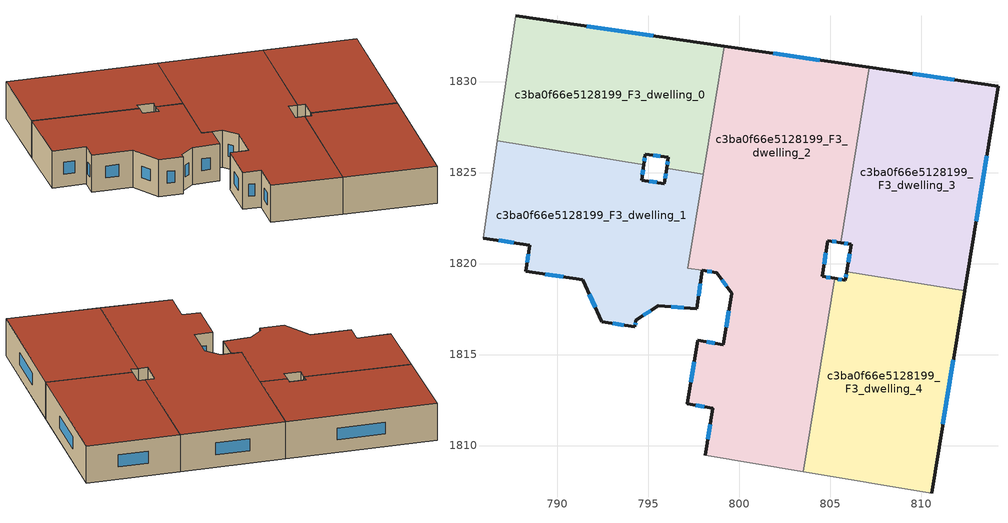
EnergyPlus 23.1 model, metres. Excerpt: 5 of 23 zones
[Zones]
c3ba0f66e5128199_F3_dwelling_0
 floor to c3ba0f66e5128199_F2_dwelling_5 (EU_floor_Construction): 799.14,1831.95 798.01,1824.9 796.01,1825.23 796.1,1825.83 794.84,1826.02 794.76,1825.43 786.71,1826.74 787.73,1833.61 z9
 floor adiabatic (EU_floor_Construction): 799.17,1831.95 798.01,1824.9 799.14,1831.95 z9
 wall outside (EU_wall_Construction): 794.76,1825.43 794.84,1826.02 796.1,1825.83 796.01,1825.23 / 799.17,1831.95 787.73,1833.61 z9:12
 wall to c3ba0f66e5128199_F3_dwelling_1 (EU_wall_Construction): 796.01,1825.23 798.02,1824.9 / 786.71,1826.74 794.76,1825.43 z9:12
 wall adiabatic (EU_wall_Construction): 787.73,1833.61 786.71,1826.74 z9:12
 wall to c3ba0f66e5128199_F3_dwelling_2 (EU_wall_Construction): 798.02,1824.9 799.17,1831.95 z9:12
 window (EU_Window_Construction): 796.07,1825.62 796.04,1825.43 / 795.27,1825.95 795.67,1825.89 / 794.79,1825.63 794.81,1825.82 / 795.28,1832.51 791.62,1833.05 z10.02:10.98
 roof outside (EU_roof_Construction): 798.02,1824.9 799.17,1831.95 787.73,1833.61 786.71,1826.74 794.76,1825.43 794.84,1826.02 796.1,1825.83 796.01,1825.23 z12
c3ba0f66e5128199_F3_dwelling_1
 floor outside (EU_floor_Construction): 792.32,1817.26 792.5,1817.15 792.44,1816.81 792.17,1817.4 z9; 797.66,1817.5 795.55,1817.69 795.62,1817.8 z9
 floor to c3ba0f66e5128199_F2_dwelling_4 (EU_floor_Construction): 798.01,1824.9 797.18,1819.74 797.97,1819.62 797.66,1817.5 795.62,1817.8 795.55,1817.69 794.32,1816.88 794.27,1816.53 792.44,1816.81 792.5,1817.15 792.32,1817.26 792.17,1817.4 791.39,1819.11 788.28,1819.56 788.49,1821.02 785.93,1821.4 786.71,1826.72 794.76,1825.42 794.64,1824.58 795.89,1824.39 796.01,1825.22 z9
 floor to c3ba0f66e5128199_F2_dwelling_5 (EU_floor_Construction): 794.76,1825.42 786.71,1826.72 786.71,1826.74 z9
 floor adiabatic (EU_floor_Construction): 798.02,1824.9 797.23,1820.06 798.01,1824.9 z9
 wall outside (EU_wall_Construction): 785.93,1821.4 788.49,1821.02 788.28,1819.56 791.39,1819.11 792.44,1816.81 794.27,1816.53 794.32,1816.88 795.55,1817.69 797.66,1817.5 797.97,1819.62 / 796.01,1825.23 795.89,1824.39 794.64,1824.58 794.76,1825.43 z9:12
 wall adiabatic (EU_wall_Construction): 786.71,1826.74 785.93,1821.4 z9:12
 wall to c3ba0f66e5128199_F3_dwelling_2 (EU_wall_Construction): 797.97,1819.62 797.18,1819.74 798.02,1824.9 z9:12
 window (EU_Window_Construction): 796.27,1817.63 796.94,1817.57 / 794.74,1817.15 795.13,1817.41 / 794.29,1816.65 794.3,1816.76 / 793.06,1816.71 793.65,1816.62 / 791.75,1818.32 792.09,1817.59 / 789.34,1819.41 790.33,1819.26 / 788.42,1820.52 788.35,1820.06 / 786.8,1821.27 787.62,1821.15 / 794.68,1824.87 794.72,1825.14 / 795.46,1824.46 795.06,1824.52 / 795.97,1824.94 795.93,1824.68 / 797.76,1818.22 797.86,1818.9 z10.02:10.98
 roof outside (EU_roof_Construction): 797.66,1817.5 797.97,1819.62 797.18,1819.74 798.02,1824.9 796.01,1825.23 795.89,1824.39 794.64,1824.58 794.76,1825.43 786.71,1826.74 785.93,1821.4 788.49,1821.02 788.28,1819.56 791.39,1819.11 792.44,1816.81 794.27,1816.53 794.32,1816.88 795.55,1817.69 z12
c3ba0f66e5128199_F3_dwelling_2
 floor to c3ba0f66e5128199_F2_dwelling_2 (EU_floor_Construction): 804.82,1820.97 804.55,1819.3 805.24,1819.18 804.7,1815.82 803.52,1808.56 798.12,1809.47 798.55,1812.06 797.15,1812.3 797.73,1815.79 799.12,1815.55 799.59,1818.37 798.78,1819.51 797.18,1819.74 797.57,1822.13 z9
 floor to c3ba0f66e5128199_F2_dwelling_3 (EU_floor_Construction): 807.1,1830.79 805.55,1821.15 804.87,1821.26 804.82,1820.97 797.57,1822.13 799.17,1831.95 z9
 floor to c3ba0f66e5128199_F2_dwelling_1 (EU_floor_Construction): 807.13,1830.78 805.57,1821.15 805.55,1821.15 807.1,1830.79 z9
 wall outside (EU_wall_Construction): 807.13,1830.79 799.17,1831.95 / 805.24,1819.18 804.55,1819.3 804.87,1821.26 805.56,1821.15 / 797.97,1819.62 798.78,1819.51 799.59,1818.37 799.12,1815.55 797.73,1815.79 797.15,1812.3 798.55,1812.06 798.12,1809.47 z9:12
 wall to c3ba0f66e5128199_F3_dwelling_3 (EU_wall_Construction): 805.56,1821.15 807.13,1830.79 z9:12
 wall to c3ba0f66e5128199_F3_dwelling_4 (EU_wall_Construction): 803.52,1808.56 805.24,1819.18 z9:12
 wall adiabatic (EU_wall_Construction): 798.12,1809.47 803.52,1808.56 z9:12
 window (EU_Window_Construction): 804.42,1831.18 801.88,1831.55 / 805.11,1821.22 805.33,1821.19 / 804.66,1819.97 804.76,1820.59 / 805.01,1819.22 804.79,1819.26 / 798.4,1811.18 798.27,1810.35 / 797.62,1812.22 798.07,1812.14 / 797.53,1814.6 797.35,1813.49 / 798.65,1815.63 798.21,1815.71 / 799.43,1817.41 799.28,1816.51 / 799.05,1819.12 799.32,1818.76 / 798.25,1819.58 798.5,1819.55 z10.02:10.98
 roof outside (EU_roof_Construction): 803.52,1808.56 805.24,1819.18 804.55,1819.3 804.87,1821.26 805.56,1821.15 807.13,1830.79 799.17,1831.95 797.18,1819.74 797.97,1819.62 798.78,1819.51 799.59,1818.37 799.12,1815.55 797.73,1815.79 797.15,1812.3 798.55,1812.06 798.12,1809.47 z12
c3ba0f66e5128199_F3_dwelling_3
 floor outside (EU_floor_Construction): 814.22,1829.75 812.39,1818.5 812.37,1818.51 z9
 floor to c3ba0f66e5128199_F2_dwelling_1 (EU_floor_Construction): 814.21,1829.75 812.37,1818.53 805.9,1819.56 806.15,1821.05 805.57,1821.15 807.13,1830.78 z9
 floor to c3ba0f66e5128199_F2_dwelling_0 (EU_floor_Construction): 812.37,1818.53 812.37,1818.51 805.9,1819.56 z9
 wall outside (EU_wall_Construction): 805.56,1821.15 806.15,1821.05 805.9,1819.56 / 812.39,1818.5 814.22,1829.75 807.13,1830.79 z9:12
 wall to c3ba0f66e5128199_F3_dwelling_4 (EU_wall_Construction): 805.9,1819.56 812.39,1818.5 z9:12
 window (EU_Window_Construction): 805.76,1821.12 805.95,1821.09 / 811.81,1830.1 809.54,1830.43 / 813.01,1822.33 813.59,1825.93 / 806.06,1820.55 805.98,1820.07 z10.02:10.98
 roof outside (EU_roof_Construction): 812.39,1818.5 814.22,1829.75 807.13,1830.79 805.56,1821.15 806.15,1821.05 805.9,1819.56 z12
c3ba0f66e5128199_F3_dwelling_4
 floor outside (EU_floor_Construction): 811.99,1816.07 810.57,1807.38 810.95,1809.79 811.3,1811.85 z9; 812.39,1818.5 811.99,1816.07 811.97,1816.07 812.37,1818.51 z9
 floor to c3ba0f66e5128199_F2_dwelling_0 (EU_floor_Construction): 812.37,1818.51 811.97,1816.07 811.99,1816.07 811.3,1811.85 810.95,1809.79 810.57,1807.38 803.53,1808.56 804.7,1815.82 805.24,1819.18 805.82,1819.09 805.9,1819.56 z9
 floor to c3ba0f66e5128199_F2_dwelling_2 (EU_floor_Construction): 804.7,1815.82 803.53,1808.56 803.52,1808.56 z9
 wall outside (EU_wall_Construction): 805.9,1819.56 805.82,1819.09 805.24,1819.18 / 810.57,1807.38 812.39,1818.5 z9:12
 wall adiabatic (EU_wall_Construction): 803.52,1808.56 810.57,1807.38 z9:12
 window (EU_Window_Construction): 805.63,1819.12 805.44,1819.15 / 805.87,1819.4 805.85,1819.25 / 811.19,1811.17 811.77,1814.72 z10.02:10.98
 roof outside (EU_roof_Construction): 810.57,1807.38 812.39,1818.5 805.9,1819.56 805.82,1819.09 805.24,1819.18 803.52,1808.56 z12
[Building]
EU S2 Campaign: North Axis=0; Terrain=City; Solar Distribution=FullExterior
[Site:Location]
Vienna: Latitude=48; Longitude=16.5; Time Zone=1; Elevation=183
[SizingPeriod:WeatherFileDays]
AnnualSizingPeriod: Begin Month=1; Begin Day of Month=1; End Month=12; End Day of Month=31; Day of Week for Start Day=Monday; Use Weather File Daylight Saving Period=No; Use Weather File Rain and Snow Indicators=No
[MATERIAL]
EU_InternalMass_Material: Roughness=MediumRough; Thickness=0.1; Conductivity=1; Density=1800; Specific Heat=900; Thermal Absorptance=0.9; Solar Absorptance=0.7; Visible Absorptance=0.7
[MATERIAL:NOMASS] Roughness=MediumRough; Thermal Absorptance=0.9; Solar Absorptance=0.7; Visible Absorptance=0.7
Name | Thermal Resistance
EU_wall_NoMass | 0.942466
EU_roof_NoMass | 0.551687
EU_floor_NoMass | 0.66527
[WINDOWMATERIAL:SIMPLEGLAZINGSYSTEM]
EU_Window_SimpleGlazing: UFactor=2.03367; Solar Heat Gain Coefficient=0.65; Visible Transmittance=0.65
[CONSTRUCTION]
EU_wall_Construction: EU_wall_NoMass
EU_roof_Construction: EU_roof_NoMass
EU_floor_Construction: EU_floor_NoMass
EU_Window_Construction: EU_Window_SimpleGlazing
EU_InternalMass_Construction: EU_InternalMass_Material
[ZONE] Type=1; Multiplier=1; Ceiling Height=autocalculate; Floor Area=autocalculate; Part of Total Floor Area=Yes
Name | Volume
c3ba0f66e5128199_F3_dwelling_0 | 240.755
c3ba0f66e5128199_F3_dwelling_1 | 246.072
c3ba0f66e5128199_F3_dwelling_2 | 476.231
c3ba0f66e5128199_F3_dwelling_3 | 240.731
c3ba0f66e5128199_F3_dwelling_4 | 240.721
[INTERNALMASS] Construction=EU_InternalMass_Construction
Name | Zone or ZoneList | Surface Area
c3ba0f66e5128199_F3_dwelling_0_EU_InternalMass | c3ba0f66e5128199_F3_dwelling_0 | 80.2489
c3ba0f66e5128199_F3_dwelling_1_EU_InternalMass | c3ba0f66e5128199_F3_dwelling_1 | 82.0231
c3ba0f66e5128199_F3_dwelling_2_EU_InternalMass | c3ba0f66e5128199_F3_dwelling_2 | 158.742
c3ba0f66e5128199_F3_dwelling_3_EU_InternalMass | c3ba0f66e5128199_F3_dwelling_3 | 80.2437
c3ba0f66e5128199_F3_dwelling_4_EU_InternalMass | c3ba0f66e5128199_F3_dwelling_4 | 80.2459
[OTHEREQUIPMENT] Fuel Type=Electricity; Design Level Calculation Method=Watts/Area; Power per Zone Floor Area=1; Fraction Latent=0; Fraction Radiant=0; Fraction Lost=0; Carbon Dioxide Generation Rate=0; EndUse Subcategory=EU_Step8_InternalGains
Name | Zone or ZoneList or Space or SpaceList | Schedule
EU_Step8_InternalGain_c3ba0f66e5128199_F3_dwelling_0_f000 | c3ba0f66e5128199_F3_dwelling_0 | EU_Step8_GainSchedule_c3ba0f66e5128199_F3_dwelling_0_f000
EU_Step8_InternalGain_c3ba0f66e5128199_F3_dwelling_1_f000 | c3ba0f66e5128199_F3_dwelling_1 | EU_Step8_GainSchedule_c3ba0f66e5128199_F3_dwelling_1_f000
EU_Step8_InternalGain_c3ba0f66e5128199_F3_dwelling_2_f000 | c3ba0f66e5128199_F3_dwelling_2 | EU_Step8_GainSchedule_c3ba0f66e5128199_F3_dwelling_2_f000
EU_Step8_InternalGain_c3ba0f66e5128199_F3_dwelling_3_f000 | c3ba0f66e5128199_F3_dwelling_3 | EU_Step8_GainSchedule_c3ba0f66e5128199_F3_dwelling_3_f000
EU_Step8_InternalGain_c3ba0f66e5128199_F3_dwelling_4_f000 | c3ba0f66e5128199_F3_dwelling_4 | EU_Step8_GainSchedule_c3ba0f66e5128199_F3_dwelling_4_f000
[ZONEVENTILATION:DESIGNFLOWRATE] Schedule=EU_AlwaysOn; Design Flow Rate Calculation Method=AirChanges/Hour; Air Changes per Hour=0.530523; Ventilation Type=Natural; Fan Pressure Rise=0; Fan Total Efficiency=1; Constant Term Coefficient=1; Temperature Term Coefficient=0; Velocity Term Coefficient=0; Velocity Squared Term Coefficient=0; Minimum Indoor Temperature=-100; Maximum Indoor Temperature=100; Delta Temperature=-100; Minimum Outdoor Temperature=-100; Maximum Outdoor Temperature=100; Maximum Wind Speed=40
Name | Zone or ZoneList or Space or SpaceList
EU_ConstantAir_c3ba0f66e5128199_F3_dwelling_0 | c3ba0f66e5128199_F3_dwelling_0
EU_ConstantAir_c3ba0f66e5128199_F3_dwelling_1 | c3ba0f66e5128199_F3_dwelling_1
EU_ConstantAir_c3ba0f66e5128199_F3_dwelling_2 | c3ba0f66e5128199_F3_dwelling_2
EU_ConstantAir_c3ba0f66e5128199_F3_dwelling_3 | c3ba0f66e5128199_F3_dwelling_3
EU_ConstantAir_c3ba0f66e5128199_F3_dwelling_4 | c3ba0f66e5128199_F3_dwelling_4
[HVACTEMPLATE:ZONE:IDEALLOADSAIRSYSTEM] System Availability Schedule=EU_AlwaysOn; Maximum Heating Supply Air Temperature=50; Minimum Cooling Supply Air Temperature=13; Maximum Heating Supply Air Humidity Ratio=0.0156; Minimum Cooling Supply Air Humidity Ratio=0.0077; Heating Limit=NoLimit; Cooling Limit=NoLimit; Heating Availability Schedule=EU_AlwaysOn; Cooling Availability Schedule=EU_CoolingOff; Dehumidification Control Type=ConstantSensibleHeatRatio; Cooling Sensible Heat Ratio=0.7; Dehumidification Setpoint=60; Humidification Control Type=None; Humidification Setpoint=30; Outdoor Air Method=None; Outdoor Air Flow Rate per Person=0.00944; Outdoor Air Flow Rate per Zone Floor Area=0; Outdoor Air Flow Rate per Zone=0; Demand Controlled Ventilation Type=None; Outdoor Air Economizer Type=NoEconomizer; Heat Recovery Type=None; Sensible Heat Recovery Effectiveness=0.7; Latent Heat Recovery Effectiveness=0.65
Name | Template Thermostat
c3ba0f66e5128199_F3_dwelling_0 | EU_HeatOnly_c3ba0f66e5128199_F3_dwelling_0
c3ba0f66e5128199_F3_dwelling_1 | EU_HeatOnly_c3ba0f66e5128199_F3_dwelling_1
c3ba0f66e5128199_F3_dwelling_2 | EU_HeatOnly_c3ba0f66e5128199_F3_dwelling_2
c3ba0f66e5128199_F3_dwelling_3 | EU_HeatOnly_c3ba0f66e5128199_F3_dwelling_3
c3ba0f66e5128199_F3_dwelling_4 | EU_HeatOnly_c3ba0f66e5128199_F3_dwelling_4
[SIZING:ZONE] Zone Cooling Design Supply Air Temperature Input Method=SupplyAirTemperature; Zone Cooling Design Supply Air Temperature=13; Zone Heating Design Supply Air Temperature Input Method=SupplyAirTemperature; Zone Heating Design Supply Air Temperature=50; Zone Cooling Design Supply Air Humidity Ratio=0.008; Zone Heating Design Supply Air Humidity Ratio=0.008; Cooling Design Air Flow Method=DesignDay; Cooling Design Air Flow Rate=0; Cooling Minimum Air Flow per Zone Floor Area=0.000762; Cooling Minimum Air Flow=0; Cooling Minimum Air Flow Fraction=0.2; Heating Design Air Flow Method=DesignDay; Heating Design Air Flow Rate=0; Heating Maximum Air Flow per Zone Floor Area=0.002032; Heating Maximum Air Flow=0.141576; Heating Maximum Air Flow Fraction=0.3; Account for Dedicated Outdoor Air System=No; Dedicated Outdoor Air System Control Strategy=NeutralSupplyAir; Dedicated Outdoor Air Low Setpoint Temperature for Design=autosize; Dedicated Outdoor Air High Setpoint Temperature for Design=autosize; Zone Load Sizing Method=Sensible Load Only No Latent Load; Zone Latent Cooling Design Supply Air Humidity Ratio Input Method=HumidityRatioDifference; Zone Cooling Design Supply Air Humidity Ratio Difference=0.005; Zone Latent Heating Design Supply Air Humidity Ratio Input Method=HumidityRatioDifference; Zone Humidification Design Supply Air Humidity Ratio Difference=0.005
c3ba0f66e5128199_F3_dwelling_0; c3ba0f66e5128199_F3_dwelling_1; c3ba0f66e5128199_F3_dwelling_2; c3ba0f66e5128199_F3_dwelling_3; c3ba0f66e5128199_F3_dwelling_4
[SCHEDULE:CONSTANT]
Name | Hourly Value
EU_AlwaysOn | 1
EU_CoolingOff | 0
[SCHEDULE:FILE] Column Number=1; Rows to Skip at Top=0; Number of Hours of Data=8760; Column Separator=Comma; Interpolate to Timestep=No; Minutes per Item=60; Adjust Schedule for Daylight Savings=Yes
Name | File
EU_Step8_GainSchedule_c3ba0f66e5128199_F3_dwelling_0_f000 | ../../schedules/c3ba0f66e5128199/c3ba0f66e5128199_F3_dwelling_0_f000_gain.csv
EU_Step8_GainSchedule_c3ba0f66e5128199_F3_dwelling_1_f000 | ../../schedules/c3ba0f66e5128199/c3ba0f66e5128199_F3_dwelling_1_f000_gain.csv
EU_Step8_GainSchedule_c3ba0f66e5128199_F3_dwelling_2_f000 | ../../schedules/c3ba0f66e5128199/c3ba0f66e5128199_F3_dwelling_2_f000_gain.csv
EU_Step8_GainSchedule_c3ba0f66e5128199_F3_dwelling_3_f000 | ../../schedules/c3ba0f66e5128199/c3ba0f66e5128199_F3_dwelling_3_f000_gain.csv
EU_Step8_GainSchedule_c3ba0f66e5128199_F3_dwelling_4_f000 | ../../schedules/c3ba0f66e5128199/c3ba0f66e5128199_F3_dwelling_4_f000_gain.csv
